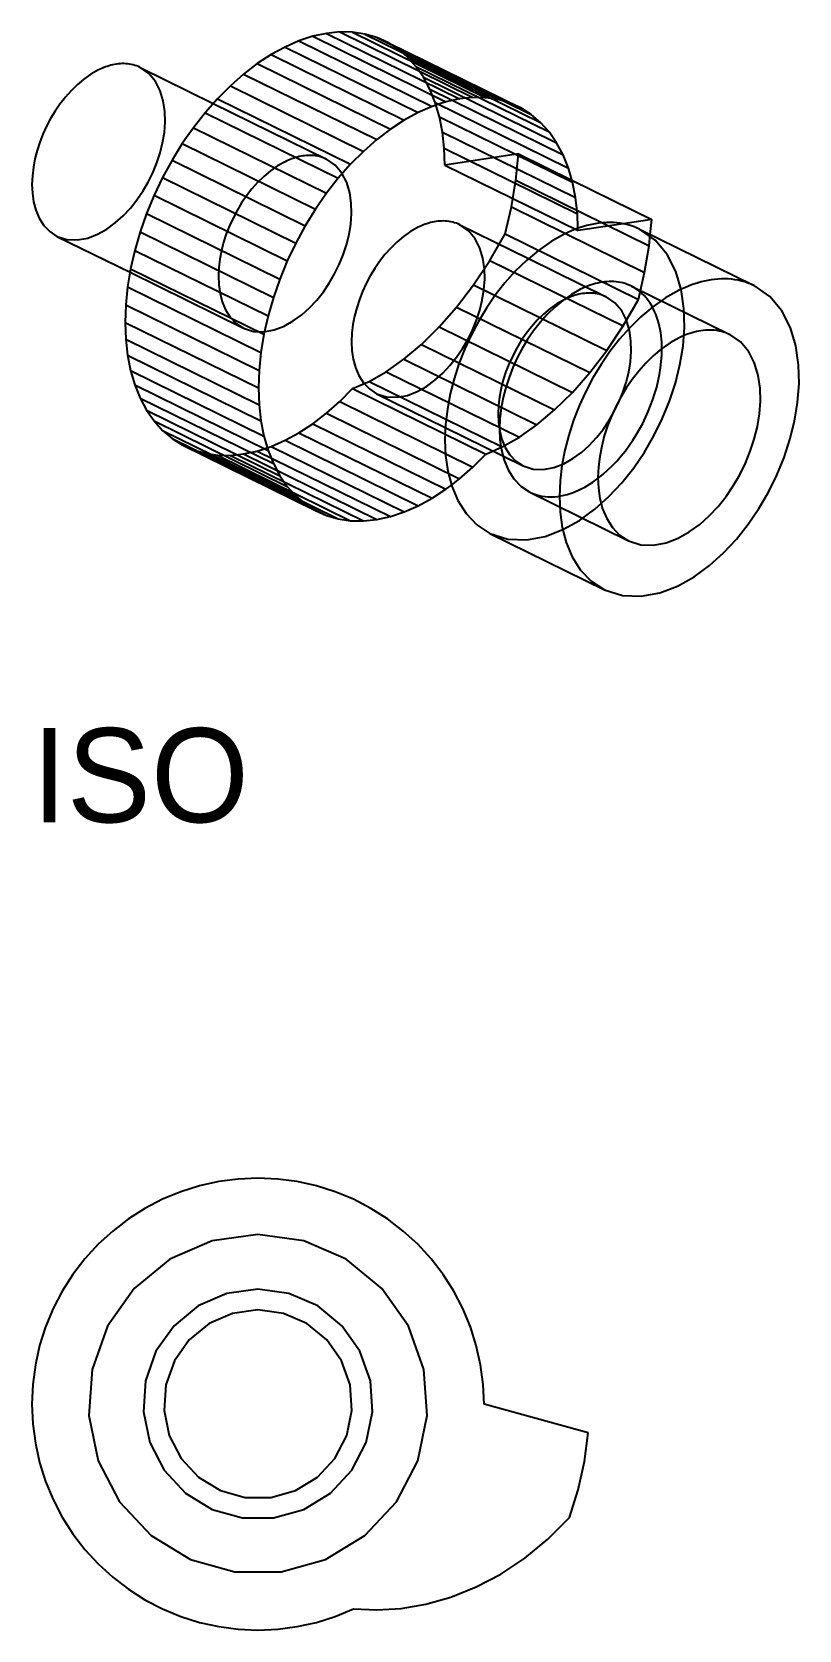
# Model space of a CAD drawing. Header units: millimetres. Extents: x 0 to 258, y -45 to 42.
# Drawn here: x 37.25 to 57.61, y 0 to 42.44 of the extents above; entities that cross this region are included whole.
import ezdxf

# ---------------------------------------------------------------- set-up
doc = ezdxf.new("R2010")
doc.units = ezdxf.units.MM
for name, color, linetype in [('ISO_HIDDEN', 8, 'CONTINUOUS'), ('ISO_VISIBLE', 7, 'Continuous'), ('SIDE_HIDDEN', 8, 'CONTINUOUS'), ('SIDE_VISIBLE', 7, 'Continuous')]:
    doc.layers.add(name, color=color, linetype=linetype)

msp = doc.modelspace()

# ---------------------------------------------------------------- linework, layer by layer
at = {"layer": 'ISO_HIDDEN'}
for points in [[(46.968, 41.984), (46.695, 42.157)], [(47.218, 41.771), (46.968, 41.984)], [(46.968, 41.984), (50.503, 40.243)], [(47.443, 41.521), (47.218, 41.771)], [(47.218, 41.771), (50.753, 40.03)], [(37.913, 37.008), (38.179, 36.923), (38.458, 36.912), (38.732, 36.963), (38.993, 37.063), (39.237, 37.2), (39.463, 37.364), (39.671, 37.551), (39.862, 37.755), (40.036, 37.974), (40.194, 38.205), (40.334, 38.447), (40.458, 38.698), (40.564, 38.957), (40.651, 39.223), (40.718, 39.494), (40.764, 39.77), (40.785, 40.049), (40.777, 40.328), (40.737, 40.605), (40.657, 40.873), (40.531, 41.122), (40.352, 41.336), (40.122, 41.494)], [(47.642, 41.234), (47.443, 41.521)], [(47.443, 41.521), (50.978, 39.78)], [(47.813, 40.914), (47.642, 41.234)], [(47.642, 41.234), (51.177, 39.494)], [(47.954, 40.563), (47.813, 40.914)], [(47.813, 40.914), (51.348, 39.174)], [(42.063, 40.538), (45.072, 39.057)], [(48.066, 40.183), (47.954, 40.563)], [(47.954, 40.563), (51.49, 38.822)], [(48.146, 39.778), (48.066, 40.183)], [(48.066, 40.183), (51.601, 38.443)], [(48.194, 39.35), (48.146, 39.778)], [(48.146, 39.778), (51.681, 38.037)], [(42.863, 34.571), (43.129, 34.486), (43.407, 34.474), (43.682, 34.526), (43.943, 34.626), (44.187, 34.763), (44.413, 34.927), (44.621, 35.114), (44.812, 35.318), (44.986, 35.537), (45.143, 35.768), (45.284, 36.01), (45.408, 36.261), (45.513, 36.52), (45.601, 36.785), (45.668, 37.057), (45.713, 37.333), (45.734, 37.612), (45.727, 37.891), (45.687, 38.168), (45.607, 38.436), (45.48, 38.685), (45.301, 38.899), (45.072, 39.057)], [(45.072, 39.057), (45.027, 39.078), (44.98, 39.096), (44.933, 39.112), (44.885, 39.126), (44.836, 39.137), (44.787, 39.146), (44.738, 39.152), (44.688, 39.156), (44.638, 39.158), (44.589, 39.157), (44.539, 39.155), (44.489, 39.15), (44.44, 39.143), (44.391, 39.135), (44.342, 39.125), (44.293, 39.113), (44.245, 39.1), (44.198, 39.085), (44.151, 39.069), (44.104, 39.051), (44.058, 39.032), (44.013, 39.011), (43.968, 38.99)], [(48.21, 38.903), (48.194, 39.35)], [(48.194, 39.35), (51.73, 37.609)], [(50.166, 39.199), (48.21, 38.903)], [(50.096, 38.501), (50.166, 39.199)], [(50.166, 39.199), (51.584, 38.501)], [(43.968, 38.99), (43.767, 38.877), (43.579, 38.746), (43.403, 38.598), (43.238, 38.437), (43.086, 38.266), (42.944, 38.084), (42.814, 37.895), (42.695, 37.698), (42.588, 37.495), (42.492, 37.286), (42.408, 37.072), (42.337, 36.853), (42.28, 36.631), (42.237, 36.405), (42.21, 36.177), (42.2, 35.947), (42.21, 35.718), (42.242, 35.49), (42.301, 35.268), (42.39, 35.056), (42.512, 34.862), (42.671, 34.696), (42.863, 34.571)], [(48.21, 38.903), (51.746, 37.162)], [(49.978, 37.791), (50.096, 38.501)], [(50.096, 38.501), (53.631, 36.76)], [(49.815, 37.073), (49.978, 37.791)], [(49.978, 37.791), (53.514, 36.05)], [(46.399, 32.83), (46.664, 32.745), (46.943, 32.734), (47.217, 32.785), (47.478, 32.885), (47.722, 33.022), (47.948, 33.187), (48.156, 33.373), (48.347, 33.577), (48.522, 33.796), (48.679, 34.027), (48.82, 34.269), (48.943, 34.52), (49.049, 34.779), (49.136, 35.045), (49.204, 35.316), (49.249, 35.592), (49.27, 35.871), (49.262, 36.15), (49.222, 36.427), (49.142, 36.695), (49.016, 36.944), (48.837, 37.158), (48.607, 37.316)], [(49.404, 29.121), (49.882, 28.967), (50.384, 28.947), (50.878, 29.04), (51.347, 29.22), (51.786, 29.466), (52.193, 29.762), (52.568, 30.098), (52.912, 30.466), (53.225, 30.86), (53.509, 31.276), (53.762, 31.711), (53.984, 32.163), (54.175, 32.629), (54.332, 33.107), (54.453, 33.596), (54.535, 34.092), (54.572, 34.594), (54.559, 35.097), (54.486, 35.595), (54.343, 36.077), (54.115, 36.526), (53.793, 36.911), (53.38, 37.196)], [(49.408, 36.37), (49.815, 37.073)], [(49.815, 37.073), (53.35, 35.333)], [(51.746, 37.162), (51.743, 37.224)], [(52.94, 37.343), (51.746, 37.162)], [(53.631, 36.76), (53.661, 37.057)], [(53.514, 36.05), (53.631, 36.76)], [(48.975, 35.721), (49.408, 36.37)], [(49.408, 36.37), (52.943, 34.629)], [(50.43, 36.419), (52.496, 35.401)], [(39.854, 36.053), (42.863, 34.571)], [(48.524, 35.13), (48.975, 35.721)], [(48.975, 35.721), (52.511, 33.98)], [(53.164, 35.686), (53.108, 35.711), (53.052, 35.734), (52.994, 35.753), (52.936, 35.77), (52.877, 35.783), (52.817, 35.794), (52.756, 35.802), (52.696, 35.806), (52.635, 35.809), (52.574, 35.808), (52.513, 35.805), (52.453, 35.799), (52.393, 35.791), (52.333, 35.781), (52.273, 35.769), (52.214, 35.754), (52.155, 35.738), (52.097, 35.72), (52.04, 35.7), (51.983, 35.678), (51.927, 35.655), (51.871, 35.63), (51.816, 35.604)], [(53.973, 34.029), (53.971, 34.113), (53.968, 34.197), (53.961, 34.282), (53.953, 34.366), (53.941, 34.449), (53.927, 34.533), (53.911, 34.615), (53.891, 34.697), (53.868, 34.779), (53.842, 34.859), (53.812, 34.938), (53.779, 35.016), (53.743, 35.092), (53.702, 35.166), (53.658, 35.238), (53.61, 35.307), (53.558, 35.373), (53.501, 35.436), (53.441, 35.495), (53.377, 35.55), (53.309, 35.601), (53.238, 35.646), (53.164, 35.686)], [(53.164, 35.686), (55.78, 34.398)], [(53.35, 35.333), (53.514, 36.05)], [(51.392, 35.334), (51.192, 35.222), (51.004, 35.09), (50.827, 34.942), (50.663, 34.782), (50.51, 34.61), (50.369, 34.429), (50.239, 34.239), (50.12, 34.043), (50.012, 33.839), (49.917, 33.63), (49.833, 33.416), (49.762, 33.198), (49.704, 32.975), (49.661, 32.749), (49.634, 32.521), (49.624, 32.292), (49.634, 32.062), (49.667, 31.834), (49.726, 31.612), (49.814, 31.4), (49.937, 31.206), (50.096, 31.041), (50.288, 30.916)], [(51.816, 35.604), (51.572, 35.467), (51.342, 35.306), (51.127, 35.126), (50.927, 34.93), (50.74, 34.72), (50.568, 34.499), (50.409, 34.268), (50.264, 34.028), (50.133, 33.78), (50.016, 33.525), (49.914, 33.264), (49.828, 32.997), (49.757, 32.726), (49.705, 32.45), (49.672, 32.172), (49.66, 31.892), (49.672, 31.612), (49.712, 31.334), (49.783, 31.063), (49.891, 30.805), (50.041, 30.568), (50.235, 30.366), (50.469, 30.213)], [(50.288, 30.916), (50.553, 30.83), (50.832, 30.819), (51.106, 30.87), (51.367, 30.97), (51.611, 31.107), (51.837, 31.272), (52.046, 31.458), (52.237, 31.663), (52.411, 31.881), (52.568, 32.113), (52.709, 32.354), (52.832, 32.605), (52.938, 32.864), (53.025, 33.13), (53.093, 33.401), (53.138, 33.677), (53.159, 33.956), (53.152, 34.236), (53.111, 34.512), (53.031, 34.78), (52.905, 35.029), (52.726, 35.243), (52.496, 35.401)], [(52.496, 35.401), (52.451, 35.422), (52.405, 35.441), (52.358, 35.457), (52.31, 35.47), (52.261, 35.481), (52.212, 35.49), (52.163, 35.496), (52.113, 35.5), (52.063, 35.502), (52.013, 35.501), (51.963, 35.499), (51.914, 35.494), (51.864, 35.488), (51.815, 35.479), (51.766, 35.469), (51.718, 35.458), (51.67, 35.444), (51.622, 35.429), (51.575, 35.413), (51.529, 35.395), (51.483, 35.376), (51.437, 35.356), (51.392, 35.334)], [(52.943, 34.629), (53.35, 35.333)], [(48.06, 34.602), (48.524, 35.13)], [(48.524, 35.13), (52.06, 33.389)], [(47.59, 34.139), (48.06, 34.602)], [(48.06, 34.602), (51.596, 32.861)], [(52.511, 33.98), (52.943, 34.629)], [(47.119, 33.743), (47.59, 34.139)], [(47.59, 34.139), (51.125, 32.398)], [(52.06, 33.389), (52.511, 33.98)], [(46.653, 33.415), (47.119, 33.743)], [(47.119, 33.743), (50.654, 32.002)], [(45.761, 32.964), (46.199, 33.156)], [(46.199, 33.156), (46.653, 33.415)], [(46.199, 33.156), (49.734, 31.415)], [(46.653, 33.415), (50.189, 31.674)], [(51.596, 32.861), (52.06, 33.389)], [(45.419, 32.621), (45.761, 32.964)], [(45.761, 32.964), (49.296, 31.223)], [(51.125, 32.398), (51.596, 32.861)], [(44.704, 32.034), (45.066, 32.31)], [(45.066, 32.31), (45.419, 32.621)], [(45.066, 32.31), (48.601, 30.57)], [(45.419, 32.621), (48.954, 30.88)], [(50.654, 32.002), (51.125, 32.398)], [(44.337, 31.794), (44.704, 32.034)], [(44.704, 32.034), (48.24, 30.293)], [(48.222, 31.933), (50.288, 30.916)], [(50.189, 31.674), (50.654, 32.002)], [(41.24, 31.471), (41.534, 31.338)], [(43.231, 31.308), (43.598, 31.43)], [(43.598, 31.43), (43.968, 31.592)], [(43.598, 31.43), (47.133, 29.689)], [(43.968, 31.592), (44.337, 31.794)], [(43.968, 31.592), (47.503, 29.851)], [(44.337, 31.794), (47.873, 30.053)], [(49.296, 31.223), (49.734, 31.415)], [(49.734, 31.415), (50.189, 31.674)], [(41.534, 31.338), (41.846, 31.247)], [(41.534, 31.338), (45.07, 29.597)], [(41.846, 31.247), (42.174, 31.198)], [(41.846, 31.247), (45.382, 29.506)], [(42.174, 31.198), (42.516, 31.192)], [(42.174, 31.198), (45.71, 29.457)], [(42.516, 31.192), (42.869, 31.229)], [(42.516, 31.192), (46.052, 29.451)], [(42.869, 31.229), (43.231, 31.308)], [(42.869, 31.229), (46.405, 29.488)], [(43.231, 31.308), (46.766, 29.568)], [(48.954, 30.88), (49.296, 31.223)], [(48.383, 30.403), (48.601, 30.57)], [(48.601, 30.57), (48.954, 30.88)], [(50.469, 30.213), (50.546, 30.179), (50.625, 30.15), (50.707, 30.127), (50.789, 30.11), (50.873, 30.098), (50.957, 30.092), (51.041, 30.091), (51.126, 30.095), (51.21, 30.103), (51.293, 30.117), (51.376, 30.134), (51.457, 30.155), (51.538, 30.18), (51.618, 30.208), (51.696, 30.24), (51.773, 30.274), (51.849, 30.311), (51.923, 30.351), (51.997, 30.393), (52.068, 30.437), (52.139, 30.484), (52.208, 30.532), (52.276, 30.582)], [(50.469, 30.213), (53.085, 28.925)]]:
    msp.add_lwpolyline(points, dxfattribs=at)
at = {"layer": 'ISO_VISIBLE'}
for points in [[(45.419, 42.436), (45.066, 42.399)], [(45.761, 42.43), (45.419, 42.436)], [(45.419, 42.436), (48.954, 40.695)], [(43.968, 42.036), (43.598, 41.834)], [(44.337, 42.199), (43.968, 42.036)], [(43.968, 42.036), (47.503, 40.296)], [(44.704, 42.32), (44.337, 42.199)], [(44.337, 42.199), (47.873, 40.458)], [(45.066, 42.399), (44.704, 42.32)], [(44.704, 42.32), (48.24, 40.579)], [(45.066, 42.399), (48.601, 40.658)], [(46.089, 42.381), (45.761, 42.43)], [(45.761, 42.43), (49.296, 40.689)], [(46.401, 42.29), (46.089, 42.381)], [(46.089, 42.381), (49.624, 40.64)], [(46.695, 42.157), (46.401, 42.29)], [(46.401, 42.29), (49.937, 40.549)], [(46.695, 42.157), (50.23, 40.417)], [(40.122, 41.494), (40.077, 41.515), (40.03, 41.533), (39.983, 41.549), (39.935, 41.563), (39.887, 41.574), (39.838, 41.583), (39.788, 41.589), (39.739, 41.593), (39.689, 41.595), (39.639, 41.594), (39.589, 41.592), (39.539, 41.587), (39.49, 41.581), (39.441, 41.572), (39.392, 41.562), (39.344, 41.55), (39.296, 41.537), (39.248, 41.522), (39.201, 41.506), (39.154, 41.488), (39.108, 41.469), (39.063, 41.449), (39.018, 41.427)], [(43.231, 41.594), (42.869, 41.318)], [(43.598, 41.834), (43.231, 41.594)], [(43.231, 41.594), (46.766, 39.854)], [(43.598, 41.834), (47.133, 40.094)], [(39.018, 41.427), (38.817, 41.314), (38.629, 41.183), (38.453, 41.035), (38.289, 40.874), (38.136, 40.703), (37.994, 40.522), (37.864, 40.332), (37.745, 40.135), (37.638, 39.932), (37.542, 39.723), (37.459, 39.509), (37.388, 39.29), (37.33, 39.068), (37.287, 38.842), (37.26, 38.614), (37.25, 38.384), (37.26, 38.155), (37.293, 37.927), (37.351, 37.705), (37.44, 37.493), (37.563, 37.299), (37.721, 37.134), (37.913, 37.008)], [(40.122, 41.494), (42.063, 40.538)], [(42.869, 41.318), (42.516, 41.007)], [(42.869, 41.318), (46.405, 39.577)], [(42.516, 41.007), (42.174, 40.664)], [(42.516, 41.007), (46.052, 39.266)], [(42.174, 40.664), (41.846, 40.292)], [(42.174, 40.664), (45.71, 38.923)], [(47.873, 40.458), (47.503, 40.296)], [(48.24, 40.579), (47.873, 40.458)], [(48.601, 40.658), (48.24, 40.579)], [(48.954, 40.695), (48.601, 40.658)], [(49.296, 40.689), (48.954, 40.695)], [(49.624, 40.64), (49.296, 40.689)], [(49.937, 40.549), (49.624, 40.64)], [(50.23, 40.417), (49.937, 40.549)], [(50.503, 40.243), (50.23, 40.417)], [(41.534, 39.894), (41.24, 39.472)], [(41.846, 40.292), (41.534, 39.894)], [(41.534, 39.894), (45.07, 38.153)], [(41.846, 40.292), (45.382, 38.551)], [(47.133, 40.094), (46.766, 39.854)], [(47.503, 40.296), (47.133, 40.094)], [(50.753, 40.03), (50.503, 40.243)], [(50.978, 39.78), (50.753, 40.03)], [(41.24, 39.472), (40.968, 39.03)], [(41.24, 39.472), (44.776, 37.731)], [(46.405, 39.577), (46.052, 39.266)], [(46.766, 39.854), (46.405, 39.577)], [(51.177, 39.494), (50.978, 39.78)], [(51.348, 39.174), (51.177, 39.494)], [(46.052, 39.266), (45.71, 38.923)], [(51.49, 38.822), (51.348, 39.174)], [(40.968, 39.03), (40.717, 38.571)], [(40.968, 39.03), (44.503, 37.289)], [(45.71, 38.923), (45.382, 38.551)], [(51.601, 38.443), (51.49, 38.822)], [(40.717, 38.571), (40.492, 38.098)], [(40.717, 38.571), (44.253, 36.83)], [(45.382, 38.551), (45.07, 38.153)], [(51.584, 38.501), (53.702, 37.458)], [(51.681, 38.037), (51.601, 38.443)], [(40.492, 38.098), (40.293, 37.616)], [(40.492, 38.098), (44.028, 36.358)], [(45.07, 38.153), (44.776, 37.731)], [(51.73, 37.609), (51.681, 38.037)], [(40.293, 37.616), (40.122, 37.128)], [(40.293, 37.616), (43.829, 35.875)], [(44.776, 37.731), (44.503, 37.289)], [(48.607, 37.316), (48.562, 37.337), (48.516, 37.355), (48.469, 37.371), (48.421, 37.385), (48.372, 37.396), (48.323, 37.405), (48.273, 37.411), (48.224, 37.415), (48.174, 37.417), (48.124, 37.416), (48.074, 37.414), (48.025, 37.409), (47.975, 37.403), (47.926, 37.394), (47.877, 37.384), (47.829, 37.372), (47.781, 37.359), (47.733, 37.344), (47.686, 37.328), (47.64, 37.31), (47.594, 37.291), (47.548, 37.271), (47.503, 37.249)], [(53.38, 37.196), (53.298, 37.233), (53.215, 37.266), (53.13, 37.295), (53.044, 37.319), (52.956, 37.339), (52.868, 37.355), (52.779, 37.366), (52.689, 37.374), (52.6, 37.377), (52.51, 37.376), (52.42, 37.371), (52.331, 37.363), (52.242, 37.351), (52.154, 37.336), (52.066, 37.318), (51.979, 37.297), (51.892, 37.273), (51.807, 37.246), (51.722, 37.216), (51.638, 37.185), (51.555, 37.15), (51.473, 37.114), (51.392, 37.075)], [(51.743, 37.224), (51.73, 37.609)], [(53.702, 37.458), (52.94, 37.343)], [(53.661, 37.057), (53.702, 37.458)], [(37.913, 37.008), (39.854, 36.053)], [(40.122, 37.128), (39.981, 36.637)], [(40.122, 37.128), (43.658, 35.387)], [(44.503, 37.289), (44.253, 36.83)], [(47.503, 37.249), (47.303, 37.137), (47.115, 37.005), (46.938, 36.857), (46.774, 36.697), (46.621, 36.525), (46.48, 36.344), (46.35, 36.154), (46.231, 35.957), (46.123, 35.754), (46.028, 35.545), (45.944, 35.331), (45.873, 35.113), (45.815, 34.89), (45.772, 34.664), (45.745, 34.436), (45.735, 34.206), (45.745, 33.977), (45.778, 33.749), (45.836, 33.527), (45.925, 33.315), (46.048, 33.121), (46.207, 32.956), (46.399, 32.83)], [(51.392, 37.075), (51.032, 36.872), (50.693, 36.635), (50.376, 36.369), (50.08, 36.08), (49.805, 35.771), (49.55, 35.445), (49.316, 35.104), (49.102, 34.75), (48.909, 34.384), (48.736, 34.008), (48.586, 33.623), (48.458, 33.229), (48.354, 32.829), (48.277, 32.422), (48.228, 32.011), (48.21, 31.598), (48.228, 31.185), (48.287, 30.775), (48.392, 30.375), (48.552, 29.994), (48.773, 29.645), (49.059, 29.347), (49.404, 29.121)], [(48.607, 37.316), (50.43, 36.419)], [(53.38, 37.196), (56.42, 35.699)], [(39.981, 36.637), (39.869, 36.148)], [(39.981, 36.637), (43.516, 34.896)], [(44.253, 36.83), (44.028, 36.358)], [(39.869, 36.148), (39.789, 35.664)], [(39.869, 36.148), (43.405, 34.407)], [(44.028, 36.358), (43.829, 35.875)], [(39.789, 35.664), (39.741, 35.188)], [(39.789, 35.664), (43.325, 33.923)], [(43.829, 35.875), (43.658, 35.387)], [(52.445, 27.624), (52.923, 27.47), (53.424, 27.45), (53.918, 27.543), (54.388, 27.723), (54.827, 27.969), (55.234, 28.265), (55.609, 28.601), (55.953, 28.969), (56.266, 29.363), (56.549, 29.779), (56.802, 30.214), (57.025, 30.666), (57.215, 31.132), (57.372, 31.61), (57.494, 32.099), (57.575, 32.595), (57.613, 33.097), (57.6, 33.6), (57.527, 34.098), (57.383, 34.58), (57.156, 35.028), (56.834, 35.414), (56.42, 35.699)], [(56.42, 35.699), (56.339, 35.736), (56.256, 35.769), (56.171, 35.798), (56.084, 35.822), (55.997, 35.842), (55.908, 35.858), (55.819, 35.869), (55.73, 35.877), (55.64, 35.88), (55.551, 35.879), (55.461, 35.874), (55.372, 35.866), (55.283, 35.854), (55.194, 35.839), (55.106, 35.821), (55.019, 35.8), (54.933, 35.776), (54.847, 35.749), (54.762, 35.719), (54.679, 35.687), (54.596, 35.653), (54.514, 35.617), (54.433, 35.578)], [(43.658, 35.387), (43.516, 34.896)], [(54.433, 35.578), (54.072, 35.375), (53.733, 35.138), (53.416, 34.872), (53.12, 34.583), (52.845, 34.274), (52.591, 33.948), (52.356, 33.607), (52.142, 33.253), (51.949, 32.887), (51.777, 32.511), (51.626, 32.126), (51.499, 31.732), (51.395, 31.331), (51.317, 30.925), (51.268, 30.514), (51.251, 30.101), (51.269, 29.688), (51.327, 29.278), (51.433, 28.878), (51.592, 28.497), (51.813, 28.148), (52.099, 27.85), (52.445, 27.624)], [(39.741, 35.188), (39.725, 34.725)], [(39.741, 35.188), (43.277, 33.447)], [(43.516, 34.896), (43.405, 34.407)], [(39.725, 34.725), (39.741, 34.278)], [(39.725, 34.725), (43.26, 32.984)], [(43.405, 34.407), (43.325, 33.923)], [(53.085, 28.925), (53.409, 28.821), (53.749, 28.807), (54.084, 28.87), (54.402, 28.992), (54.7, 29.159), (54.976, 29.36), (55.23, 29.587), (55.463, 29.836), (55.675, 30.103), (55.867, 30.385), (56.039, 30.68), (56.189, 30.987), (56.319, 31.302), (56.425, 31.627), (56.507, 31.958), (56.563, 32.294), (56.588, 32.635), (56.579, 32.976), (56.53, 33.313), (56.433, 33.64), (56.278, 33.944), (56.06, 34.205), (55.78, 34.398)], [(55.78, 34.398), (55.725, 34.423), (55.668, 34.446), (55.611, 34.465), (55.552, 34.482), (55.493, 34.495), (55.433, 34.506), (55.373, 34.513), (55.312, 34.518), (55.251, 34.52), (55.19, 34.52), (55.13, 34.517), (55.069, 34.511), (55.009, 34.503), (54.949, 34.493), (54.889, 34.481), (54.83, 34.466), (54.772, 34.45), (54.714, 34.432), (54.656, 34.412), (54.599, 34.39), (54.543, 34.367), (54.488, 34.342), (54.433, 34.316)], [(39.741, 34.278), (39.789, 33.85)], [(39.741, 34.278), (43.277, 32.537)], [(54.433, 34.316), (54.188, 34.179), (53.959, 34.018), (53.744, 33.838), (53.543, 33.642), (53.357, 33.432), (53.184, 33.211), (53.025, 32.98), (52.88, 32.74), (52.749, 32.492), (52.633, 32.237), (52.531, 31.976), (52.444, 31.709), (52.374, 31.438), (52.321, 31.162), (52.288, 30.884), (52.276, 30.604), (52.288, 30.324), (52.328, 30.046), (52.399, 29.775), (52.508, 29.517), (52.657, 29.28), (52.851, 29.078), (53.085, 28.925)], [(52.276, 30.582), (52.411, 30.69), (52.539, 30.805), (52.663, 30.925), (52.781, 31.05), (52.894, 31.181), (53.002, 31.315), (53.104, 31.454), (53.201, 31.597), (53.293, 31.742), (53.38, 31.891), (53.462, 32.043), (53.538, 32.198), (53.609, 32.355), (53.674, 32.515), (53.733, 32.677), (53.787, 32.841), (53.834, 33.006), (53.875, 33.174), (53.91, 33.343), (53.937, 33.513), (53.957, 33.684), (53.969, 33.856), (53.973, 34.029)], [(39.789, 33.85), (39.869, 33.445)], [(39.789, 33.85), (43.325, 32.109)], [(43.325, 33.923), (43.277, 33.447)], [(39.869, 33.445), (39.981, 33.065)], [(39.869, 33.445), (43.405, 31.704)], [(43.277, 33.447), (43.26, 32.984)], [(39.981, 33.065), (40.122, 32.714)], [(39.981, 33.065), (43.516, 31.324)], [(40.122, 32.714), (40.293, 32.394)], [(40.122, 32.714), (43.658, 30.973)], [(43.26, 32.984), (43.277, 32.537)], [(46.399, 32.83), (48.222, 31.933)], [(40.293, 32.394), (40.492, 32.108)], [(40.293, 32.394), (43.829, 30.653)], [(43.277, 32.537), (43.325, 32.109)], [(40.492, 32.108), (40.717, 31.857)], [(40.492, 32.108), (44.028, 30.367)], [(40.717, 31.857), (40.968, 31.644)], [(40.717, 31.857), (44.253, 30.116)], [(43.325, 32.109), (43.405, 31.704)], [(40.968, 31.644), (41.24, 31.471)], [(40.968, 31.644), (44.503, 29.903)], [(41.24, 31.471), (44.776, 29.73)], [(43.405, 31.704), (43.516, 31.324)], [(43.516, 31.324), (43.658, 30.973)], [(43.658, 30.973), (43.829, 30.653)], [(43.829, 30.653), (44.028, 30.367)], [(44.028, 30.367), (44.253, 30.116)], [(47.873, 30.053), (48.24, 30.293)], [(48.24, 30.293), (48.383, 30.403)], [(44.253, 30.116), (44.503, 29.903)], [(44.503, 29.903), (44.776, 29.73)], [(44.776, 29.73), (45.07, 29.597)], [(47.133, 29.689), (47.503, 29.851)], [(47.503, 29.851), (47.873, 30.053)], [(45.07, 29.597), (45.382, 29.506)], [(45.382, 29.506), (45.71, 29.457)], [(45.71, 29.457), (46.052, 29.451)], [(46.052, 29.451), (46.405, 29.488)], [(46.405, 29.488), (46.766, 29.568)], [(46.766, 29.568), (47.133, 29.689)], [(49.404, 29.121), (52.445, 27.624)]]:
    msp.add_lwpolyline(points, dxfattribs=at)
at = {"layer": 'SIDE_HIDDEN'}
for points in [[(42.208, 11.909), (41.697, 11.796)], [(42.727, 11.977), (42.208, 11.909)], [(43.25, 12), (42.727, 11.977)], [(43.773, 11.977), (43.25, 12)], [(44.292, 11.909), (43.773, 11.977)], [(44.803, 11.796), (44.292, 11.909)], [(41.198, 11.638), (40.714, 11.438)], [(41.697, 11.796), (41.198, 11.638)], [(45.302, 11.638), (44.803, 11.796)], [(45.786, 11.438), (45.302, 11.638)], [(40.25, 11.196), (39.809, 10.915)], [(40.714, 11.438), (40.25, 11.196)], [(46.25, 11.196), (45.786, 11.438)], [(46.691, 10.915), (46.25, 11.196)], [(39.809, 10.915), (39.393, 10.596)], [(47.107, 10.596), (46.691, 10.915)], [(39.007, 10.243), (38.654, 9.857)], [(43.25, 10.5), (42.036, 10.333), (40.912, 9.845), (39.961, 9.071), (39.255, 8.07), (38.844, 6.916), (38.76, 5.693), (39.01, 4.493), (39.574, 3.405), (40.41, 2.509), (41.457, 1.873), (42.637, 1.542), (43.863, 1.542), (45.043, 1.873), (46.09, 2.509), (46.926, 3.405), (47.49, 4.493), (47.74, 5.693), (47.656, 6.916), (47.245, 8.07), (46.539, 9.071), (45.588, 9.845), (44.464, 10.333), (43.25, 10.5)], [(39.393, 10.596), (39.007, 10.243)], [(47.493, 10.243), (47.107, 10.596)], [(47.846, 9.857), (47.493, 10.243)], [(38.654, 9.857), (38.335, 9.441)], [(48.165, 9.441), (47.846, 9.857)], [(38.335, 9.441), (38.054, 9)], [(48.446, 9), (48.165, 9.441)], [(38.054, 9), (37.812, 8.536)], [(43.25, 9.05), (42.427, 8.937), (41.665, 8.606), (41.021, 8.082), (40.542, 7.403), (40.264, 6.621), (40.207, 5.792), (40.376, 4.979), (40.758, 4.241), (41.325, 3.634), (42.035, 3.203), (42.835, 2.978), (43.665, 2.978), (44.465, 3.203), (45.175, 3.634), (45.742, 4.241), (46.124, 4.979), (46.293, 5.792), (46.236, 6.621), (45.958, 7.403), (45.479, 8.082), (44.835, 8.606), (44.073, 8.937), (43.25, 9.05)], [(48.688, 8.536), (48.446, 9)], [(37.812, 8.536), (37.612, 8.052)], [(43.25, 8.5), (42.576, 8.407), (41.951, 8.136), (41.423, 7.706), (41.03, 7.15), (40.802, 6.509), (40.756, 5.829), (40.894, 5.163), (41.208, 4.558), (41.672, 4.061), (42.254, 3.707), (42.91, 3.523), (43.59, 3.523), (44.246, 3.707), (44.828, 4.061), (45.292, 4.558), (45.606, 5.163), (45.744, 5.829), (45.698, 6.509), (45.47, 7.15), (45.077, 7.706), (44.549, 8.136), (43.924, 8.407), (43.25, 8.5)], [(43.25, 8.5), (42.576, 8.407), (41.951, 8.136), (41.423, 7.706), (41.03, 7.15), (40.802, 6.509), (40.756, 5.829), (40.894, 5.163), (41.208, 4.558), (41.672, 4.061), (42.254, 3.707), (42.91, 3.523), (43.59, 3.523), (44.246, 3.707), (44.828, 4.061), (45.292, 4.558), (45.606, 5.163), (45.744, 5.829), (45.698, 6.509), (45.47, 7.15), (45.077, 7.706), (44.549, 8.136), (43.924, 8.407), (43.25, 8.5)], [(43.25, 8.5), (42.576, 8.407), (41.951, 8.136), (41.423, 7.706), (41.03, 7.15), (40.802, 6.509), (40.756, 5.829), (40.894, 5.163), (41.208, 4.558), (41.672, 4.061), (42.254, 3.707), (42.91, 3.523), (43.59, 3.523), (44.246, 3.707), (44.828, 4.061), (45.292, 4.558), (45.606, 5.163), (45.744, 5.829), (45.698, 6.509), (45.47, 7.15), (45.077, 7.706), (44.549, 8.136), (43.924, 8.407), (43.25, 8.5)], [(43.25, 8.5), (42.576, 8.407), (41.951, 8.136), (41.423, 7.706), (41.03, 7.15), (40.802, 6.509), (40.756, 5.829), (40.894, 5.163), (41.208, 4.558), (41.672, 4.061), (42.254, 3.707), (42.91, 3.523), (43.59, 3.523), (44.246, 3.707), (44.828, 4.061), (45.292, 4.558), (45.606, 5.163), (45.744, 5.829), (45.698, 6.509), (45.47, 7.15), (45.077, 7.706), (44.549, 8.136), (43.924, 8.407), (43.25, 8.5)], [(48.888, 8.052), (48.688, 8.536)], [(37.612, 8.052), (37.454, 7.553)], [(49.046, 7.553), (48.888, 8.052)], [(37.454, 7.553), (37.341, 7.042)], [(49.159, 7.042), (49.046, 7.553)], [(37.341, 7.042), (37.273, 6.523)], [(49.227, 6.523), (49.159, 7.042)], [(37.273, 6.523), (37.25, 6)], [(49.25, 6), (49.227, 6.523)], [(37.25, 6), (37.273, 5.477)], [(52.017, 5.233), (49.25, 6)], [(37.273, 5.477), (37.341, 4.958)], [(51.916, 4.472), (52.017, 5.233)], [(37.341, 4.958), (37.454, 4.447)], [(37.454, 4.447), (37.612, 3.948)], [(51.75, 3.722), (51.916, 4.472)], [(37.612, 3.948), (37.812, 3.464)], [(37.812, 3.464), (38.054, 3)], [(51.519, 2.99), (51.75, 3.722)], [(38.054, 3), (38.335, 2.559)], [(50.944, 2.412), (51.519, 2.99)], [(38.335, 2.559), (38.654, 2.143)], [(38.654, 2.143), (39.007, 1.757)], [(50.332, 1.911), (50.944, 2.412)], [(39.007, 1.757), (39.393, 1.404)], [(49.694, 1.488), (50.332, 1.911)], [(39.393, 1.404), (39.809, 1.085)], [(49.038, 1.143), (49.694, 1.488)], [(39.809, 1.085), (40.25, 0.804)], [(47.707, 0.689), (48.373, 0.877)], [(48.373, 0.877), (49.038, 1.143)], [(40.25, 0.804), (40.714, 0.562)], [(40.714, 0.562), (41.198, 0.362)], [(45.302, 0.362), (45.786, 0.562)], [(45.786, 0.562), (46.406, 0.534)], [(46.406, 0.534), (47.048, 0.575)], [(47.048, 0.575), (47.707, 0.689)], [(41.198, 0.362), (41.697, 0.204)], [(41.697, 0.204), (42.208, 0.091)], [(42.208, 0.091), (42.727, 0.023)], [(42.727, 0.023), (43.25, 0)], [(43.25, 0), (43.773, 0.023)], [(43.773, 0.023), (44.292, 0.091)], [(44.292, 0.091), (44.803, 0.204)], [(44.803, 0.204), (45.302, 0.362)]]:
    msp.add_lwpolyline(points, dxfattribs=at)
at = {"layer": 'SIDE_VISIBLE'}
for points in [[(42.208, 11.909), (41.697, 11.796)], [(42.727, 11.977), (42.208, 11.909)], [(43.25, 12), (42.727, 11.977)], [(43.773, 11.977), (43.25, 12)], [(44.292, 11.909), (43.773, 11.977)], [(44.803, 11.796), (44.292, 11.909)], [(41.198, 11.638), (40.714, 11.438)], [(41.697, 11.796), (41.198, 11.638)], [(45.302, 11.638), (44.803, 11.796)], [(45.786, 11.438), (45.302, 11.638)], [(40.25, 11.196), (39.809, 10.915)], [(40.714, 11.438), (40.25, 11.196)], [(46.25, 11.196), (45.786, 11.438)], [(46.691, 10.915), (46.25, 11.196)], [(39.809, 10.915), (39.393, 10.596)], [(47.107, 10.596), (46.691, 10.915)], [(39.007, 10.243), (38.654, 9.857)], [(43.25, 10.5), (42.036, 10.333), (40.912, 9.845), (39.961, 9.071), (39.255, 8.07), (38.844, 6.916), (38.76, 5.693), (39.01, 4.493), (39.574, 3.405), (40.41, 2.509), (41.457, 1.873), (42.637, 1.542), (43.863, 1.542), (45.043, 1.873), (46.09, 2.509), (46.926, 3.405), (47.49, 4.493), (47.74, 5.693), (47.656, 6.916), (47.245, 8.07), (46.539, 9.071), (45.588, 9.845), (44.464, 10.333), (43.25, 10.5)], [(39.393, 10.596), (39.007, 10.243)], [(47.493, 10.243), (47.107, 10.596)], [(47.846, 9.857), (47.493, 10.243)], [(38.654, 9.857), (38.335, 9.441)], [(48.165, 9.441), (47.846, 9.857)], [(38.335, 9.441), (38.054, 9)], [(48.446, 9), (48.165, 9.441)], [(38.054, 9), (37.812, 8.536)], [(43.25, 9.05), (42.427, 8.937), (41.665, 8.606), (41.021, 8.082), (40.542, 7.403), (40.264, 6.621), (40.207, 5.792), (40.376, 4.979), (40.758, 4.241), (41.325, 3.634), (42.035, 3.203), (42.835, 2.978), (43.665, 2.978), (44.465, 3.203), (45.175, 3.634), (45.742, 4.241), (46.124, 4.979), (46.293, 5.792), (46.236, 6.621), (45.958, 7.403), (45.479, 8.082), (44.835, 8.606), (44.073, 8.937), (43.25, 9.05)], [(48.688, 8.536), (48.446, 9)], [(37.812, 8.536), (37.612, 8.052)], [(48.888, 8.052), (48.688, 8.536)], [(37.612, 8.052), (37.454, 7.553)], [(49.046, 7.553), (48.888, 8.052)], [(37.454, 7.553), (37.341, 7.042)], [(49.159, 7.042), (49.046, 7.553)], [(37.341, 7.042), (37.273, 6.523)], [(49.227, 6.523), (49.159, 7.042)], [(37.273, 6.523), (37.25, 6)], [(49.25, 6), (49.227, 6.523)], [(37.25, 6), (37.273, 5.477)], [(52.017, 5.233), (49.25, 6)], [(37.273, 5.477), (37.341, 4.958)], [(51.916, 4.472), (52.017, 5.233)], [(37.341, 4.958), (37.454, 4.447)], [(37.454, 4.447), (37.612, 3.948)], [(51.75, 3.722), (51.916, 4.472)], [(37.612, 3.948), (37.812, 3.464)], [(37.812, 3.464), (38.054, 3)], [(51.519, 2.99), (51.75, 3.722)], [(38.054, 3), (38.335, 2.559)], [(50.944, 2.412), (51.519, 2.99)], [(38.335, 2.559), (38.654, 2.143)], [(38.654, 2.143), (39.007, 1.757)], [(50.332, 1.911), (50.944, 2.412)], [(39.007, 1.757), (39.393, 1.404)], [(49.694, 1.488), (50.332, 1.911)], [(39.393, 1.404), (39.809, 1.085)], [(49.038, 1.143), (49.694, 1.488)], [(39.809, 1.085), (40.25, 0.804)], [(47.707, 0.689), (48.373, 0.877)], [(48.373, 0.877), (49.038, 1.143)], [(40.25, 0.804), (40.714, 0.562)], [(40.714, 0.562), (41.198, 0.362)], [(45.302, 0.362), (45.786, 0.562)], [(45.786, 0.562), (46.406, 0.534)], [(46.406, 0.534), (47.048, 0.575)], [(47.048, 0.575), (47.707, 0.689)], [(41.198, 0.362), (41.697, 0.204)], [(41.697, 0.204), (42.208, 0.091)], [(42.208, 0.091), (42.727, 0.023)], [(42.727, 0.023), (43.25, 0)], [(43.25, 0), (43.773, 0.023)], [(43.773, 0.023), (44.292, 0.091)], [(44.292, 0.091), (44.803, 0.204)], [(44.803, 0.204), (45.302, 0.362)]]:
    msp.add_lwpolyline(points, dxfattribs=at)

# ---------------------------------------------------------------- texts
at = {"layer": 'ISO_VISIBLE'}
msp.add_text('ISO', height=2.5, dxfattribs=at).set_placement((37.25, 21.45))

doc.saveas('drawing.dxf')
